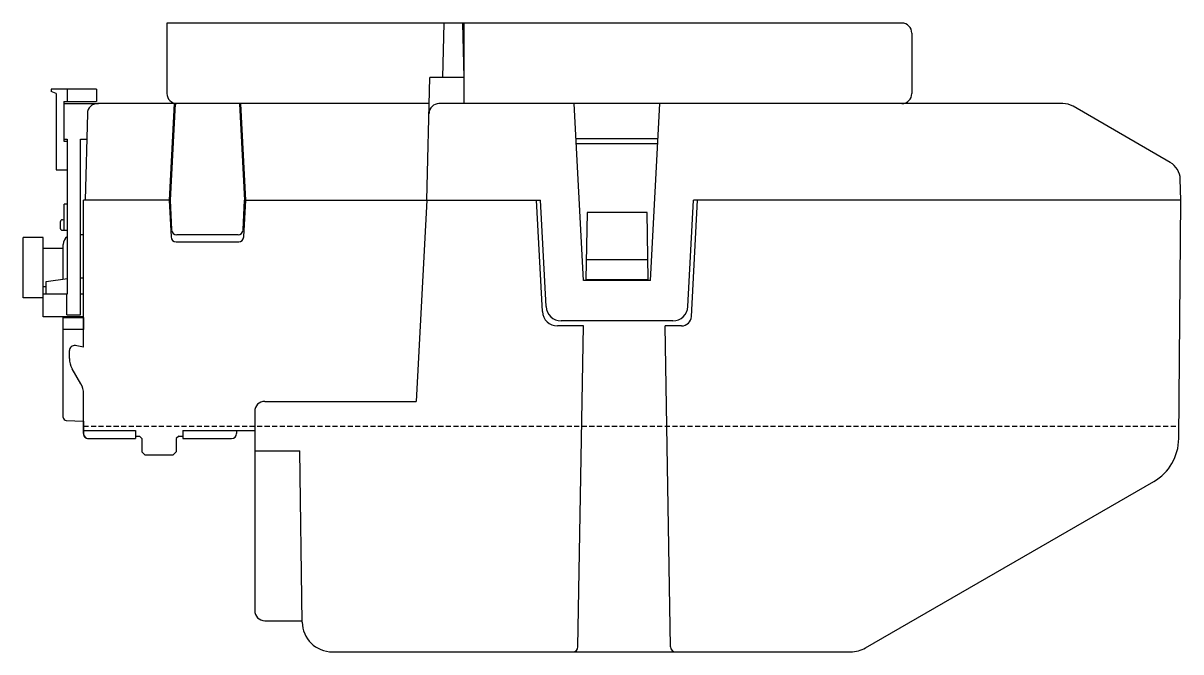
# Model space of a CAD drawing. Extents: x 0 to 115, y 0 to 62.
import ezdxf

# ---------------------------------------------------------------- set-up
doc = ezdxf.new("R2010")
doc.units = 0
doc.linetypes.add('DASHED', pattern=[0.75, 0.5, -0.25])
doc.layers.add('-15N-THT. THIẾT BỊ ĐÓNG MỞ', color=40, linetype='CONTINUOUS')

# ---------------------------------------------------------------- blocks, each defined once
blk = doc.blocks.new('06 - N - SC ROLE NHIỆT CHIẾU HÔNG LRD3xxx')
at = {"layer": '-15N-THT. THIẾT BỊ ĐÓNG MỞ'}
for p, q in [((-27.52, 40.05), (-100.52, 40.05)), ((-100.52, 40.05), (-100.52, 33.05)), ((-73.02, 40.05), (-73.16, 34.65)), ((-71.16, 40.05), (-71.02, 34.65)), ((-71.02, 40.05), (-71.02, 32.05)), ((-26.52, 39.05), (-26.52, 33.05)), ((-74.71, 22.45), (-74.39, 34.65)), ((-71.02, 34.65), (-74.39, 34.65)), ((-107.51, 33.47), (-112.01, 33.47)), ((-112.01, 33.47), (-112.01, 33.25)), ((-110.41, 32.27), (-110.41, 33.47)), ((-107.51, 33.47), (-107.51, 32.27)), ((-111.51, 33.07), (-112.01, 33.25)), ((-111.51, 33.07), (-111.51, 25.47)), ((-110.76, 32.27), (-107.51, 32.27)), ((-110.76, 32.27), (-110.76, 28.32)), ((-110.72, 32.07), (-107.32, 32.07)), ((-110.72, 28.52), (-110.72, 32.07)), ((-108.42, 31.07), (-108.64, 22.45)), ((-74.46, 32.05), (-107.42, 32.05)), ((-99.8, 32.05), (-100.3, 22.45)), ((-99.7, 32.04), (-100.2, 22.45)), ((-93.3, 32.04), (-92.8, 22.45)), ((-93.2, 32.04), (-92.7, 22.45)), ((-11.51, 32.05), (-73.51, 32.05)), ((-59.14, 14.45), (-60.06, 32.05)), ((-52.48, 14.45), (-51.56, 32.05)), ((-0.86, 26.21), (-10.51, 31.78)), ((-110.76, 28.32), (-110.41, 28.32)), ((-110.72, 28.52), (-110.42, 28.52)), ((-110.41, 13.15), (-110.41, 28.52)), ((-109.12, 11.05), (-109.12, 28.52)), ((-109.12, 28.52), (-108.49, 28.52)), ((-51.74, 28.55), (-59.88, 28.55)), ((-51.74, 28.05), (-59.88, 28.05)), ((-111.51, 25.47), (-110.41, 25.47)), ((0.19, 22.45), (0.13, 24.53)), ((-110.41, 22.07), (-110.72, 22.07)), ((-110.72, 19.47), (-110.72, 22.07)), ((-108.8, 7.85), (-108.8, 22.45)), ((-100.3, 22.45), (-108.8, 22.45)), ((-100.3, 22.45), (-100.11, 18.79)), ((-100.2, 22.45), (-100.05, 19.49)), ((-92.95, 19.49), (-92.8, 22.45)), ((-92.7, 22.45), (-92.9, 18.79)), ((-92.7, 22.45), (-63.41, 22.45)), ((-74.7, 22.45), (-75.75, 2.45)), ((-63.22, 11.37), (-63.8, 22.45)), ((-62.86, 11.87), (-63.41, 22.45)), ((-48.77, 11.87), (-48.21, 22.45)), ((-48.41, 10.9), (-47.8, 22.45)), ((0.2, 22.45), (-48.21, 22.45)), ((-0.01, -1.25), (0.2, 22.45)), ((-58.78, 21.22), (-58.9, 14.55)), ((-52.83, 21.22), (-58.77, 21.22)), ((-52.72, 14.55), (-52.83, 21.22)), ((-111.12, 20.26), (-111.12, 19.68)), ((-110.89, 20.51), (-110.72, 20.52)), ((-112.8, 18.75), (-114.8, 18.75)), ((-114.8, 12.75), (-114.8, 18.75)), ((-112.8, 10.85), (-112.8, 18.75)), ((-111, 19.47), (-110.41, 19.47)), ((-109.12, 19.05), (-108.81, 19.05)), ((-93.45, 19.01), (-99.55, 19.01)), ((-110.8, 17.65), (-112.8, 17.65)), ((-110.81, 14.59), (-110.81, 18.05)), ((-99.61, 18.32), (-93.39, 18.32)), ((-58.86, 16.55), (-52.76, 16.55)), ((-112.52, 13.85), (-112.8, 13.85)), ((-112.52, 14.35), (-110.41, 14.65)), ((-112.52, 13.15), (-112.52, 14.35)), ((-108.8, 14.7), (-109.12, 14.7)), ((-52.48, 14.45), (-59.14, 14.45)), ((-58.9, 14.55), (-52.72, 14.55)), ((-112.8, 12.75), (-114.8, 12.75)), ((-110.47, 13.1), (-112.8, 13.1)), ((-112.52, 13.15), (-110.41, 13.15)), ((-110.47, 11.05), (-110.47, 13.15)), ((-108.8, 13.1), (-109.12, 13.1)), ((-108.8, 10.85), (-112.8, 10.85)), ((-110.81, 10.8), (-108.81, 10.8)), ((-110.81, 0.86), (-110.81, 10.8)), ((-110.47, 11.05), (-109.12, 11.05)), ((-50.26, 10.45), (-61.36, 10.45)), ((-59.13, 9.95), (-61.72, 9.95)), ((-59.69, -21.96), (-59.13, 9.95)), ((-50.49, -21.96), (-51.04, 9.95)), ((-49.41, 9.95), (-51.04, 9.95)), ((-110.2, 6.7), (-110.2, 7.5)), ((-108.8, 7.85), (-109.62, 7.99)), ((-109.07, 4.2), (-109.94, 5.7)), ((-108.8, -0.75), (-108.8, 3.21)), ((-90.8, 2.45), (-75.75, 2.45)), ((-91.8, 1.45), (-91.8, -18.35)), ((-110.53, 0.56), (-108.8, 0.47)), ((-108.81, 0.47), (-108.81, -0.75)), ((-108.8, -0.45), (-103.65, -0.45)), ((-103.65, -0.45), (-103.65, -1.25)), ((-103.65, -1), (-103.25, -1)), ((-103.25, -1), (-103, -1.25)), ((-99.35, -1), (-99.6, -1.25)), ((-99.35, -1), (-98.95, -1)), ((-98.95, -0.45), (-98.95, -1.25)), ((-98.95, -0.45), (-91.8, -0.45)), ((-93.6, -0.45), (-93.6, -0.75)), ((-108.3, -1.25), (-103.65, -1.25)), ((-103, -1.25), (-103, -2.55)), ((-99.6, -1.25), (-99.6, -2.55)), ((-98.95, -1.25), (-94.1, -1.25)), ((-103, -2.55), (-102.7, -2.85)), ((-102.7, -2.85), (-99.9, -2.85)), ((-99.6, -2.55), (-99.9, -2.85)), ((-91.8, -2.45), (-87.3, -2.45)), ((-87.08, -19.49), (-87.3, -2.45)), ((-31.11, -22.05), (-2.48, -5.52)), ((-90.8, -19.35), (-87.09, -19.35)), ((-84.12, -22.45), (-32.61, -22.45))]:
    blk.add_line(p, q, dxfattribs=at)
at = {"layer": '-15N-THT. THIẾT BỊ ĐÓNG MỞ', "color": 6, "linetype": 'DASHED'}
blk.add_line((-108.81, 0), (0, 0), dxfattribs=at)
at = {"layer": '-15N-THT. THIẾT BỊ ĐÓNG MỞ'}
blk.add_lwpolyline([(-110.81, 10.8), (-108.81, 10.8), (-108.81, 9.6), (-110.81, 9.6)], close=True, dxfattribs=at)
for centre, radius, start, end in [((-27.52, 39.05), 1, 0, 90), ((-99.52, 33.05), 1, 180, 270), ((-27.52, 33.05), 1, 270, 0), ((-107.42, 31.05), 1, 89.9991, 178.5), ((-107.32, 31.87), 0.2, 61.0829, 89.999), ((-73.48, 31.05), 1, 90, 178.5), ((-11.51, 30.05), 2, 59.9996, 89.9996), ((-1.86, 24.48), 2, 1.5001, 60), ((-110.87, 20.26), 0.25, 95.9999, 180.0005), ((-110.87, 19.68), 0.25, 180.9716, 238.2718), ((-109.81, 18.05), 1, 126.8675, 180), ((-99.61, 18.82), 0.5, 183.0001, 270.0001), ((-99.55, 19.51), 0.5, 183.0005, 270.0002), ((-93.45, 19.51), 0.5, 270.0003, 357), ((-93.39, 18.82), 0.5, 270.0001, 357), ((-61.36, 11.95), 1.5, 183.0001, 270.0029), ((-50.26, 11.95), 1.5, 270.0002, 357), ((-61.72, 11.45), 1.5, 183.0001, 270.0022), ((-49.41, 10.95), 1, 270.0041, 357.0002), ((-109.7, 7.5), 0.5, 79.993, 180.0001), ((-108.2, 6.7), 2, 180, 210), ((-110.8, 3.2), 2, 360, 29.9998), ((-90.8, 1.45), 1, 90, 180.0047), ((-110.51, 0.86), 0.3, 180, 267), ((-108.31, -0.75), 0.5, 179.9906, 270), ((-108.3, -0.75), 0.5, 180.0094, 270), ((-94.1, -0.75), 0.5, 270, 359.9906), ((-5.01, -1.21), 5, 300.357, 359.4999), ((-90.8, -18.35), 1, 180.0002, 270.0038), ((-84.08, -19.45), 3, 180.737, 270), ((-60.19, -21.95), 0.5, 269.9998, 359), ((-49.99, -21.95), 0.5, 181, 270.0036), ((-32.61, -19.45), 3, 270.0001, 300.0001)]:
    blk.add_arc(centre, radius, start, end, dxfattribs=at)

msp = doc.modelspace()

# ---------------------------------------------------------------- block references
msp.add_blockref('06 - N - SC ROLE NHIỆT CHIẾU HÔNG LRD3xxx', (114.8, 22.45))

doc.saveas('drawing.dxf')
